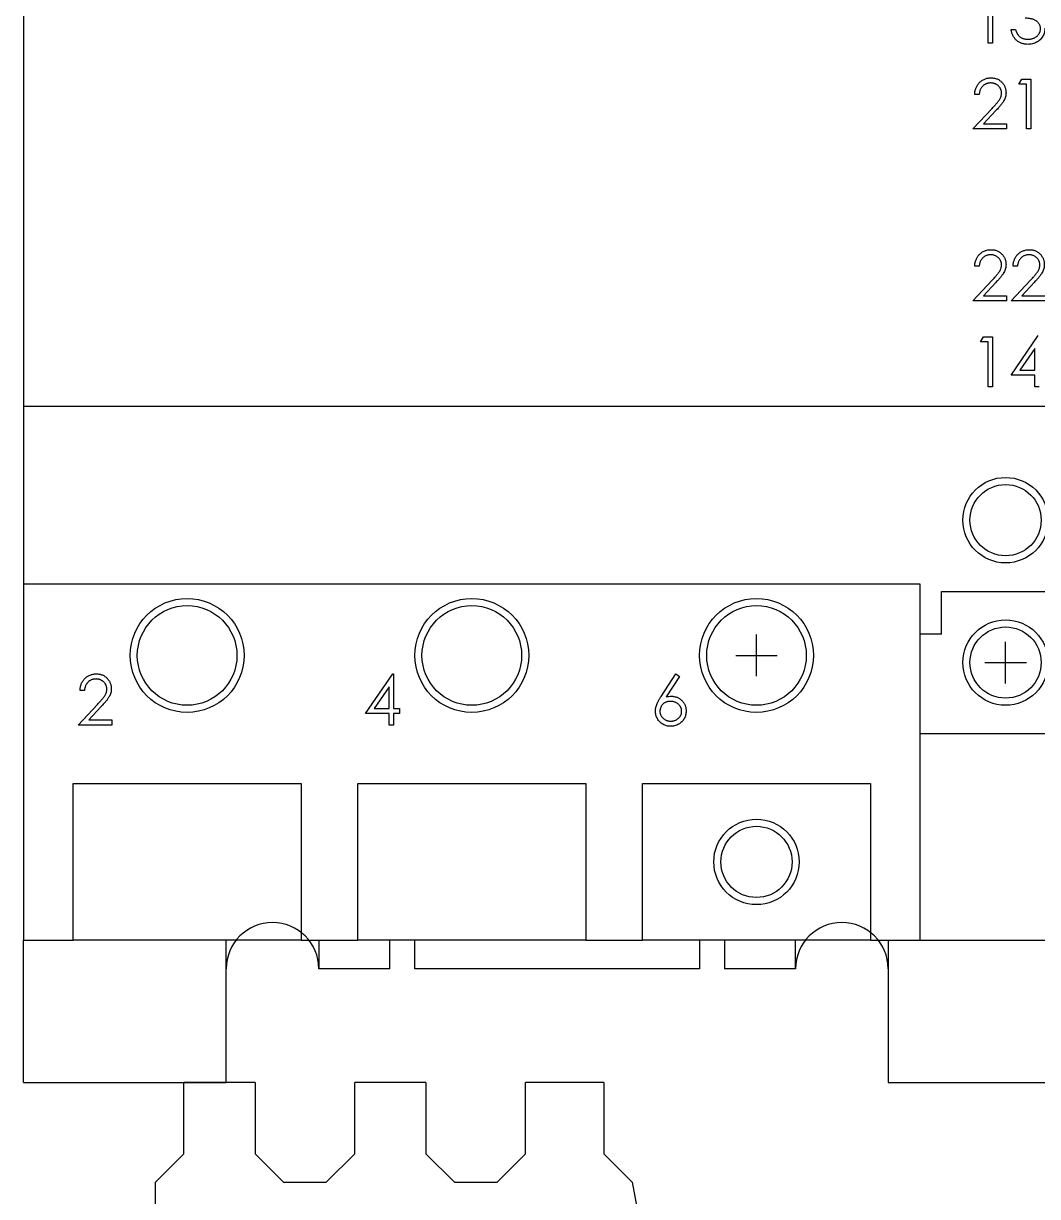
# Model space of a CAD drawing. Extents: x 304728 to 305528, y 295754 to 297954.
# Drawn here: x 304836.7 to 304907.9, y 297099.3 to 297181.7 of the extents above; entities that cross this region are included whole.
import ezdxf

# ---------------------------------------------------------------- set-up
doc = ezdxf.new("R2010")
doc.units = 0
doc.header["$MEASUREMENT"] = 0
for name, color, linetype in [('PV-1A6A', 7, 'Continuous'), ('PV-2418', 7, 'Continuous'), ('PV-261', 7, 'Continuous')]:
    doc.layers.add(name, color=color, linetype=linetype)

# ---------------------------------------------------------------- blocks, each defined once
blk = doc.blocks.new('Manufacturer上海良信PartName热继电器SeriesNDR2-38ShellFrameLimitingCurrentRemarkPartTypeMinCurrent1MaxCurrent38Poles3PMinPower0MaxPower0LibType3DelFlgfalseUpdateDate2023-01-0100000')
at = {"layer": 'PV-261'}
for p, q in [((-15.5, 32.5), (-20.5, 32.5)), ((-20.5, 27.5), (-20.5, 32.5)), ((-15.5, 32.5), (-15.5, 27.5)), ((-3.5, 32.5), (-8.5, 32.5)), ((-8.5, 27.5), (-8.5, 32.5)), ((-3.5, 32.5), (-3.5, 27.5)), ((9, 32.5), (3.5, 32.5)), ((3.5, 27.5), (3.5, 32.5)), ((9, 32.5), (9, 27.5)), ((-22.5, 25.5), (-20.5, 27.5)), ((-15.5, 27.5), (-13.5, 25.5)), ((-10.5, 25.5), (-8.5, 27.5)), ((-3.5, 27.5), (-1.5, 25.5)), ((1.5, 25.5), (3.5, 27.5)), ((9, 27.5), (11, 25.5)), ((-22.5, 23.5), (-22.5, 25.5)), ((-13.5, 25.5), (-10.5, 25.5)), ((-1.5, 25.5), (1.5, 25.5)), ((11, 25.5), (11.375, 23.5))]:
    blk.add_line(p, q, dxfattribs=at)
blk = doc.blocks.new('Manufacturer上海良信PartName接触器SeriesNDC1ShellFrameLimitingCurrentRemarkPartTypeMinCurrent38.1MaxCurrent65Poles3PMinPower0MaxPower0LibType3DelFlgfalseUpdateDate2023-01-0100000')
for p, q in [((14, -35.462), (14, -32.538)), ((31.5, -35.962), (31.5, -33.038)), ((31.5, -35.962), (31.5, -33.038)), ((12.538, -34), (15.462, -34)), ((30.038, -34.5), (32.962, -34.5)), ((30.038, -34.5), (32.962, -34.5))]:
    blk.add_line(p, q)
at = {"layer": 'PV-1A6A'}
for centre in [(-20, -56), (20, -56)]:
    blk.add_arc(centre, 3.25, 0, 180, dxfattribs=at)
at = {"layer": 'PV-2418'}
for p, q in [((-37.5, 13.5), (-37.5, -16.5)), ((30.589, 12.506), (30.589, 9.006)), ((30.275, 9.006), (30.275, 12.147)), ((31.89, 9.949), (32.204, 9.949)), ((30.589, 9.006), (30.275, 9.006)), ((32.428, 6.114), (32.634, 6.473)), ((32.967, 6.114), (32.428, 6.114)), ((32.634, 6.473), (33.281, 6.473)), ((32.967, 2.973), (32.967, 6.114)), ((33.281, 6.473), (33.281, 2.973)), ((29.646, 5.396), (29.332, 5.396)), ((29.198, 2.973), (30.555, 4.422)), ((30.823, 4.267), (29.947, 3.332)), ((29.947, 3.332), (31.576, 3.332)), ((31.576, 3.332), (31.576, 2.973)), ((31.576, 2.973), (29.198, 2.973)), ((33.281, 2.973), (32.967, 2.973)), ((29.646, -6.671), (29.332, -6.671)), ((32.339, -6.671), (32.025, -6.671)), ((29.198, -9.094), (30.555, -7.645)), ((30.823, -7.8), (29.947, -8.735)), ((31.89, -9.094), (33.247, -7.645)), ((33.515, -7.8), (32.639, -8.735)), ((29.947, -8.735), (31.576, -8.735)), ((31.576, -8.735), (31.576, -9.094)), ((32.639, -8.735), (34.268, -8.735)), ((31.576, -9.094), (29.198, -9.094)), ((34.268, -9.094), (31.89, -9.094)), ((29.736, -11.986), (29.941, -11.627)), ((30.275, -11.986), (29.736, -11.986)), ((29.941, -11.627), (30.589, -11.627)), ((30.275, -15.127), (30.275, -11.986)), ((30.589, -11.627), (30.589, -15.127)), ((31.89, -14.319), (33.8, -11.537)), ((33.55, -12.44), (32.507, -13.96)), ((33.55, -13.96), (33.55, -12.44)), ((32.507, -13.96), (33.55, -13.96)), ((33.55, -14.319), (31.89, -14.319)), ((33.55, -15.127), (33.55, -14.319)), ((30.589, -15.127), (30.275, -15.127)), ((33.864, -15.127), (33.55, -15.127)), ((-37.5, -16.5), (37.5, -16.5)), ((-37.5, -16.5), (-37.5, -29)), ((25.5, -29), (-37.5, -29)), ((-37.5, -29), (-37.5, -54)), ((25.5, -54), (25.5, -29)), ((27, -32.5), (27, -29.5)), ((27, -29.5), (36, -29.5)), ((27, -32.5), (25.5, -32.5)), ((-13.469, -38.077), (-11.559, -35.295)), ((-11.559, -35.295), (-11.495, -35.295)), ((-11.495, -35.295), (-11.495, -37.718)), ((7.294, -36.892), (8.339, -35.295)), ((8.339, -35.295), (8.58, -35.485)), ((-11.809, -36.198), (-12.852, -37.718)), ((-11.809, -37.718), (-11.809, -36.198)), ((8.58, -35.485), (7.656, -36.899)), ((-33.213, -36.462), (-33.527, -36.462)), ((-33.661, -38.885), (-32.304, -37.437)), ((-32.036, -37.591), (-32.912, -38.526)), ((-12.852, -37.718), (-11.809, -37.718)), ((-11.495, -37.718), (-11.091, -37.718)), ((-11.091, -37.718), (-11.091, -38.077)), ((-32.912, -38.526), (-31.283, -38.526)), ((-31.283, -38.526), (-31.283, -38.885)), ((-11.809, -38.077), (-13.469, -38.077)), ((-11.809, -38.885), (-11.809, -38.077)), ((-11.091, -38.077), (-11.495, -38.077)), ((-11.495, -38.077), (-11.495, -38.885)), ((-31.283, -38.885), (-33.661, -38.885)), ((-11.495, -38.885), (-11.809, -38.885)), ((37.5, -39.5), (25.5, -39.5)), ((-34, -54), (-34, -43)), ((-34, -43), (-18, -43)), ((-18, -43), (-18, -54)), ((-14, -54), (-14, -43)), ((-14, -43), (2, -43)), ((2, -43), (2, -54)), ((6, -54), (6, -43)), ((6, -43), (22, -43)), ((22, -43), (22, -54)), ((-37.5, -64), (-37.5, -54)), ((-37.5, -54), (-34, -54)), ((-18, -54), (-34, -54)), ((-23.25, -64), (-23.25, -54)), ((-18, -54), (-14, -54)), ((-16.75, -54), (-16.75, -56)), ((2, -54), (-14, -54)), ((-11.75, -56), (-11.75, -54)), ((-10, -56), (-10, -54)), ((2, -54), (6, -54)), ((22, -54), (6, -54)), ((10, -54), (10, -56)), ((11.75, -54), (11.75, -56)), ((16.75, -56), (16.75, -54)), ((22, -54), (25.5, -54)), ((23.25, -54), (23.25, -64)), ((25.5, -54), (37.5, -54)), ((-11.75, -56), (-16.75, -56)), ((10, -56), (-10, -56)), ((16.75, -56), (11.75, -56)), ((-37.5, -64), (-23.25, -64)), ((23.25, -64), (37.5, -64))]:
    blk.add_line(p, q, dxfattribs=at)
for centre, radius in [((31.5, -24.5), 3), ((31.5, -24.5), 2.5), ((-26, -34), 4), ((-6, -34), 4), ((14, -34), 4), ((-26, -34), 3.5), ((-6, -34), 3.5), ((14, -34), 3.5), ((31.5, -34.5), 3), ((31.5, -34.5), 2.5), ((14, -48.5), 3), ((14, -48.5), 2.5)]:
    blk.add_circle(centre, radius, dxfattribs=at)
for points, knots in [([(33.954, 10.016), (33.952, 10.049), (33.949, 10.114), (33.926, 10.209), (33.888, 10.302), (33.834, 10.389), (33.769, 10.47), (33.692, 10.542), (33.604, 10.601), (33.523, 10.642), (33.452, 10.67), (33.39, 10.689), (33.321, 10.705), (33.246, 10.719), (33.164, 10.732), (33.074, 10.742), (32.978, 10.751), (32.911, 10.754), (32.877, 10.756)], [0, 0, 0, 0, 0.066909, 0.133485, 0.201035, 0.271234, 0.34288, 0.413836, 0.485977, 0.56023, 0.599884, 0.644055, 0.691892, 0.744688, 0.801492, 0.862858, 0.929328, 1, 1, 1, 1]), ([(33.057, 8.917), (33.02, 8.917), (32.946, 8.919), (32.838, 8.931), (32.735, 8.952), (32.636, 8.981), (32.542, 9.017), (32.453, 9.063), (32.369, 9.116), (32.29, 9.178), (32.216, 9.247), (32.149, 9.325), (32.088, 9.41), (32.035, 9.503), (31.988, 9.603), (31.949, 9.711), (31.914, 9.827), (31.898, 9.907), (31.89, 9.949)], [0, 0, 0, 0, 0.065541, 0.128963, 0.190377, 0.250092, 0.308548, 0.366398, 0.424542, 0.48317, 0.542243, 0.601739, 0.662506, 0.724856, 0.789128, 0.856346, 0.926295, 1, 1, 1, 1]), ([(32.204, 9.949), (32.212, 9.922), (32.228, 9.869), (32.255, 9.794), (32.286, 9.725), (32.319, 9.661), (32.354, 9.603), (32.393, 9.552), (32.433, 9.504), (32.463, 9.478), (32.478, 9.465)], [0, 0, 0, 0, 0.14977, 0.291316, 0.425966, 0.55216, 0.671527, 0.786122, 0.895325, 1, 1, 1, 1]), ([(34.268, 10.046), (34.266, 9.997), (34.263, 9.899), (34.231, 9.755), (34.181, 9.614), (34.111, 9.479), (34.025, 9.352), (33.923, 9.239), (33.805, 9.142), (33.675, 9.061), (33.533, 8.996), (33.381, 8.951), (33.222, 8.921), (33.113, 8.918), (33.057, 8.917)], [0, 0, 0, 0, 0.079648, 0.158922, 0.239619, 0.322609, 0.406035, 0.487602, 0.569685, 0.653036, 0.737436, 0.822478, 0.909748, 1, 1, 1, 1]), ([(33.063, 9.276), (33.096, 9.276), (33.16, 9.277), (33.253, 9.288), (33.342, 9.305), (33.425, 9.33), (33.504, 9.36), (33.578, 9.399), (33.647, 9.444), (33.71, 9.496), (33.767, 9.552), (33.817, 9.611), (33.86, 9.673), (33.894, 9.737), (33.921, 9.803), (33.94, 9.872), (33.952, 9.943), (33.953, 9.992), (33.954, 10.016)], [0, 0, 0, 0, 0.076072, 0.148752, 0.218403, 0.28576, 0.350598, 0.414964, 0.478069, 0.541761, 0.60435, 0.664075, 0.721464, 0.777587, 0.832644, 0.887844, 0.94346, 1, 1, 1, 1]), ([(32.478, 9.465), (32.498, 9.45), (32.537, 9.42), (32.601, 9.381), (32.668, 9.348), (32.74, 9.322), (32.815, 9.301), (32.894, 9.287), (32.977, 9.277), (33.034, 9.276), (33.063, 9.276)], [0, 0, 0, 0, 0.118271, 0.236178, 0.355663, 0.475904, 0.600127, 0.728608, 0.861313, 1, 1, 1, 1]), ([(29.332, 5.396), (29.334, 5.438), (29.338, 5.52), (29.357, 5.639), (29.384, 5.753), (29.422, 5.861), (29.469, 5.963), (29.526, 6.06), (29.593, 6.151), (29.67, 6.236), (29.752, 6.313), (29.842, 6.379), (29.936, 6.436), (30.034, 6.483), (30.137, 6.518), (30.245, 6.544), (30.358, 6.56), (30.435, 6.562), (30.474, 6.563)], [0, 0, 0, 0, 0.0687908, 0.1351033, 0.1989787, 0.2619043, 0.323495, 0.3851954, 0.4469692, 0.5097648, 0.5722506, 0.6334052, 0.6932512, 0.7525832, 0.8125793, 0.8732751, 0.9355499, 1, 1, 1, 1]), ([(30.458, 6.204), (30.43, 6.203), (30.376, 6.202), (30.297, 6.192), (30.222, 6.175), (30.15, 6.152), (30.082, 6.122), (30.017, 6.086), (29.956, 6.042), (29.899, 5.992), (29.846, 5.937), (29.799, 5.875), (29.759, 5.808), (29.723, 5.737), (29.694, 5.659), (29.672, 5.576), (29.655, 5.488), (29.649, 5.427), (29.646, 5.396)], [0, 0, 0, 0, 0.064439, 0.126547, 0.186887, 0.245878, 0.304041, 0.362191, 0.420976, 0.48066, 0.5406, 0.600689, 0.661936, 0.724443, 0.789038, 0.856314, 0.926352, 1, 1, 1, 1]), ([(31.217, 5.494), (31.216, 5.518), (31.215, 5.565), (31.204, 5.634), (31.187, 5.701), (31.163, 5.765), (31.132, 5.827), (31.093, 5.885), (31.049, 5.942), (30.997, 5.995), (30.941, 6.044), (30.881, 6.087), (30.818, 6.123), (30.752, 6.152), (30.683, 6.176), (30.61, 6.192), (30.535, 6.202), (30.484, 6.203), (30.458, 6.204)], [0, 0, 0, 0, 0.061965, 0.122122, 0.180988, 0.239933, 0.299906, 0.359989, 0.421776, 0.486576, 0.551535, 0.615018, 0.677259, 0.73973, 0.80305, 0.866495, 0.931973, 1, 1, 1, 1]), ([(30.474, 6.563), (30.512, 6.562), (30.587, 6.56), (30.698, 6.545), (30.802, 6.521), (30.902, 6.488), (30.995, 6.443), (31.082, 6.389), (31.165, 6.327), (31.239, 6.254), (31.308, 6.176), (31.367, 6.092), (31.418, 6.006), (31.46, 5.916), (31.491, 5.822), (31.515, 5.726), (31.528, 5.625), (31.53, 5.557), (31.531, 5.522)], [0, 0, 0, 0, 0.069475, 0.136517, 0.200789, 0.26383, 0.325735, 0.387291, 0.449509, 0.512968, 0.576275, 0.63758, 0.697903, 0.757172, 0.816599, 0.876653, 0.93729, 1, 1, 1, 1]), ([(30.555, 4.422), (30.588, 4.456), (30.652, 4.522), (30.741, 4.619), (30.822, 4.709), (30.894, 4.791), (30.956, 4.868), (31.011, 4.936), (31.055, 4.999), (31.102, 5.072), (31.149, 5.161), (31.188, 5.269), (31.212, 5.381), (31.215, 5.456), (31.217, 5.494)], [0, 0, 0, 0, 0.110803, 0.212829, 0.306101, 0.390647, 0.466924, 0.534481, 0.593587, 0.644557, 0.7362, 0.825024, 0.911986, 1, 1, 1, 1]), ([(31.531, 5.522), (31.529, 5.474), (31.526, 5.377), (31.497, 5.235), (31.452, 5.097), (31.398, 4.987), (31.344, 4.897), (31.295, 4.824), (31.237, 4.745), (31.171, 4.66), (31.096, 4.57), (31.013, 4.473), (30.921, 4.372), (30.856, 4.302), (30.823, 4.267)], [0, 0, 0, 0, 0.098702, 0.195672, 0.292422, 0.391343, 0.444462, 0.504229, 0.570352, 0.642546, 0.722288, 0.807921, 0.90047, 1, 1, 1, 1]), ([(29.332, -6.671), (29.334, -6.629), (29.338, -6.547), (29.357, -6.428), (29.384, -6.314), (29.422, -6.206), (29.469, -6.103), (29.526, -6.006), (29.593, -5.915), (29.67, -5.831), (29.752, -5.754), (29.842, -5.687), (29.936, -5.631), (30.034, -5.584), (30.137, -5.548), (30.245, -5.522), (30.358, -5.506), (30.435, -5.505), (30.474, -5.504)], [0, 0, 0, 0, 0.0687908, 0.1351033, 0.1989787, 0.2619043, 0.323495, 0.3851954, 0.4469692, 0.5097648, 0.5722506, 0.6334052, 0.6932512, 0.7525832, 0.8125793, 0.8732751, 0.9355499, 1, 1, 1, 1]), ([(30.474, -5.504), (30.512, -5.505), (30.587, -5.507), (30.698, -5.522), (30.802, -5.545), (30.902, -5.579), (30.995, -5.624), (31.082, -5.677), (31.165, -5.74), (31.239, -5.813), (31.308, -5.891), (31.367, -5.975), (31.418, -6.061), (31.46, -6.15), (31.491, -6.244), (31.515, -6.341), (31.528, -6.442), (31.53, -6.51), (31.531, -6.544)], [0, 0, 0, 0, 0.0694755, 0.1365168, 0.2007888, 0.2638297, 0.325735, 0.3872907, 0.4495092, 0.5129678, 0.5762752, 0.6375801, 0.6979026, 0.7571721, 0.8165985, 0.8766532, 0.9372896, 1, 1, 1, 1]), ([(32.025, -6.671), (32.027, -6.629), (32.031, -6.547), (32.049, -6.428), (32.076, -6.314), (32.114, -6.206), (32.162, -6.103), (32.218, -6.006), (32.286, -5.915), (32.362, -5.831), (32.445, -5.754), (32.534, -5.687), (32.628, -5.631), (32.726, -5.584), (32.829, -5.548), (32.937, -5.522), (33.05, -5.506), (33.127, -5.505), (33.166, -5.504)], [0, 0, 0, 0, 0.068791, 0.135103, 0.198979, 0.261904, 0.323495, 0.385195, 0.446969, 0.509765, 0.572251, 0.633405, 0.693251, 0.752583, 0.812579, 0.873275, 0.93555, 1, 1, 1, 1]), ([(33.166, -5.504), (33.204, -5.505), (33.28, -5.507), (33.39, -5.522), (33.495, -5.545), (33.594, -5.579), (33.687, -5.624), (33.774, -5.677), (33.857, -5.74), (33.932, -5.813), (34, -5.891), (34.059, -5.975), (34.11, -6.061), (34.152, -6.15), (34.183, -6.244), (34.207, -6.341), (34.22, -6.442), (34.222, -6.51), (34.223, -6.544)], [0, 0, 0, 0, 0.069475, 0.136517, 0.200789, 0.26383, 0.325735, 0.387291, 0.449509, 0.512968, 0.576275, 0.63758, 0.697903, 0.757172, 0.816599, 0.876653, 0.93729, 1, 1, 1, 1]), ([(30.458, -5.863), (30.43, -5.864), (30.376, -5.865), (30.297, -5.875), (30.222, -5.892), (30.15, -5.915), (30.082, -5.944), (30.017, -5.981), (29.956, -6.025), (29.899, -6.075), (29.846, -6.13), (29.799, -6.191), (29.759, -6.258), (29.723, -6.33), (29.694, -6.408), (29.672, -6.491), (29.655, -6.579), (29.649, -6.639), (29.646, -6.671)], [0, 0, 0, 0, 0.064439, 0.126547, 0.186887, 0.245878, 0.304041, 0.362191, 0.420976, 0.48066, 0.5406, 0.600689, 0.661936, 0.724443, 0.789038, 0.856314, 0.926352, 1, 1, 1, 1]), ([(31.217, -6.572), (31.216, -6.549), (31.215, -6.501), (31.204, -6.432), (31.187, -6.366), (31.163, -6.302), (31.132, -6.24), (31.093, -6.181), (31.049, -6.125), (30.997, -6.072), (30.941, -6.023), (30.881, -5.98), (30.818, -5.944), (30.752, -5.914), (30.683, -5.891), (30.61, -5.875), (30.535, -5.865), (30.484, -5.864), (30.458, -5.863)], [0, 0, 0, 0, 0.061965, 0.122122, 0.180988, 0.239933, 0.299906, 0.359989, 0.421776, 0.486576, 0.551535, 0.615018, 0.677259, 0.73973, 0.80305, 0.866495, 0.931973, 1, 1, 1, 1]), ([(30.555, -7.645), (30.588, -7.611), (30.652, -7.544), (30.741, -7.448), (30.822, -7.358), (30.894, -7.275), (30.956, -7.199), (31.011, -7.13), (31.055, -7.068), (31.102, -6.995), (31.149, -6.906), (31.188, -6.798), (31.212, -6.686), (31.215, -6.61), (31.217, -6.572)], [0, 0, 0, 0, 0.110803, 0.212829, 0.306101, 0.390647, 0.466924, 0.534481, 0.593587, 0.644557, 0.7362, 0.825024, 0.911986, 1, 1, 1, 1]), ([(31.531, -6.544), (31.529, -6.593), (31.526, -6.69), (31.497, -6.832), (31.452, -6.969), (31.398, -7.08), (31.344, -7.169), (31.295, -7.243), (31.237, -7.322), (31.171, -7.406), (31.096, -7.497), (31.013, -7.593), (30.921, -7.695), (30.856, -7.764), (30.823, -7.8)], [0, 0, 0, 0, 0.098702, 0.195672, 0.292422, 0.391343, 0.444462, 0.504229, 0.570352, 0.642546, 0.722288, 0.807921, 0.90047, 1, 1, 1, 1]), ([(33.15, -5.863), (33.122, -5.864), (33.069, -5.865), (32.99, -5.875), (32.915, -5.892), (32.843, -5.915), (32.774, -5.944), (32.709, -5.981), (32.648, -6.025), (32.591, -6.075), (32.538, -6.13), (32.492, -6.191), (32.451, -6.258), (32.416, -6.33), (32.387, -6.408), (32.365, -6.491), (32.347, -6.579), (32.342, -6.639), (32.339, -6.671)], [0, 0, 0, 0, 0.064439, 0.126547, 0.186887, 0.245878, 0.304041, 0.362191, 0.420976, 0.48066, 0.5406, 0.600689, 0.661936, 0.724443, 0.789038, 0.856314, 0.926352, 1, 1, 1, 1]), ([(33.909, -6.572), (33.909, -6.549), (33.907, -6.501), (33.896, -6.432), (33.879, -6.366), (33.856, -6.302), (33.824, -6.24), (33.785, -6.181), (33.741, -6.125), (33.69, -6.072), (33.633, -6.023), (33.574, -5.98), (33.511, -5.944), (33.444, -5.914), (33.375, -5.891), (33.303, -5.875), (33.227, -5.865), (33.176, -5.864), (33.15, -5.863)], [0, 0, 0, 0, 0.061965, 0.122122, 0.180988, 0.239933, 0.299906, 0.359989, 0.421776, 0.486576, 0.551535, 0.615018, 0.677259, 0.73973, 0.80305, 0.866495, 0.931973, 1, 1, 1, 1]), ([(33.247, -7.645), (33.28, -7.611), (33.344, -7.544), (33.434, -7.448), (33.514, -7.358), (33.586, -7.275), (33.648, -7.199), (33.703, -7.13), (33.747, -7.068), (33.795, -6.995), (33.841, -6.906), (33.881, -6.798), (33.905, -6.686), (33.908, -6.61), (33.909, -6.572)], [0, 0, 0, 0, 0.110803, 0.212829, 0.306101, 0.390647, 0.466924, 0.534481, 0.593587, 0.644557, 0.7362, 0.825024, 0.911986, 1, 1, 1, 1]), ([(34.223, -6.544), (34.222, -6.593), (34.218, -6.69), (34.189, -6.832), (34.145, -6.969), (34.091, -7.08), (34.036, -7.169), (33.987, -7.243), (33.93, -7.322), (33.863, -7.406), (33.788, -7.497), (33.705, -7.593), (33.613, -7.695), (33.549, -7.764), (33.515, -7.8)], [0, 0, 0, 0, 0.098702, 0.195672, 0.292422, 0.391343, 0.444462, 0.504229, 0.570352, 0.642546, 0.722288, 0.807921, 0.90047, 1, 1, 1, 1]), ([(-33.527, -36.462), (-33.525, -36.42), (-33.521, -36.338), (-33.502, -36.219), (-33.475, -36.105), (-33.437, -35.997), (-33.39, -35.895), (-33.333, -35.798), (-33.266, -35.707), (-33.189, -35.622), (-33.107, -35.545), (-33.017, -35.479), (-32.924, -35.422), (-32.825, -35.375), (-32.722, -35.34), (-32.614, -35.314), (-32.501, -35.298), (-32.424, -35.296), (-32.385, -35.295)], [0, 0, 0, 0, 0.0687908, 0.1351033, 0.1989787, 0.2619043, 0.323495, 0.3851954, 0.4469692, 0.5097648, 0.5722506, 0.6334052, 0.6932512, 0.7525832, 0.8125793, 0.8732751, 0.9355499, 1, 1, 1, 1]), ([(-32.385, -35.295), (-32.347, -35.296), (-32.272, -35.298), (-32.162, -35.313), (-32.057, -35.337), (-31.957, -35.37), (-31.864, -35.415), (-31.777, -35.469), (-31.694, -35.531), (-31.62, -35.604), (-31.551, -35.682), (-31.492, -35.766), (-31.441, -35.852), (-31.399, -35.942), (-31.368, -36.036), (-31.344, -36.132), (-31.331, -36.233), (-31.329, -36.301), (-31.328, -36.336)], [0, 0, 0, 0, 0.069475, 0.136517, 0.200789, 0.26383, 0.325735, 0.387291, 0.449509, 0.512968, 0.576275, 0.63758, 0.697903, 0.757172, 0.816599, 0.876653, 0.93729, 1, 1, 1, 1]), ([(-32.402, -35.654), (-32.429, -35.655), (-32.483, -35.656), (-32.562, -35.666), (-32.637, -35.683), (-32.709, -35.706), (-32.777, -35.736), (-32.842, -35.772), (-32.903, -35.816), (-32.96, -35.866), (-33.013, -35.921), (-33.06, -35.983), (-33.1, -36.05), (-33.136, -36.121), (-33.165, -36.199), (-33.187, -36.282), (-33.204, -36.37), (-33.21, -36.431), (-33.213, -36.462)], [0, 0, 0, 0, 0.064439, 0.126547, 0.186887, 0.245878, 0.304041, 0.362191, 0.420976, 0.48066, 0.5406, 0.600689, 0.661936, 0.724443, 0.789038, 0.856314, 0.926352, 1, 1, 1, 1]), ([(-31.642, -36.364), (-31.643, -36.34), (-31.644, -36.293), (-31.655, -36.224), (-31.672, -36.157), (-31.696, -36.093), (-31.727, -36.032), (-31.766, -35.973), (-31.81, -35.916), (-31.862, -35.863), (-31.918, -35.814), (-31.978, -35.771), (-32.041, -35.735), (-32.107, -35.706), (-32.176, -35.682), (-32.249, -35.666), (-32.324, -35.656), (-32.375, -35.655), (-32.402, -35.654)], [0, 0, 0, 0, 0.061965, 0.122122, 0.180988, 0.239933, 0.299906, 0.359989, 0.421776, 0.486576, 0.551535, 0.615018, 0.677259, 0.73973, 0.80305, 0.866495, 0.931973, 1, 1, 1, 1]), ([(-32.304, -37.437), (-32.271, -37.402), (-32.208, -37.336), (-32.118, -37.239), (-32.037, -37.149), (-31.965, -37.067), (-31.903, -36.99), (-31.848, -36.922), (-31.804, -36.859), (-31.757, -36.786), (-31.71, -36.698), (-31.671, -36.589), (-31.647, -36.477), (-31.644, -36.402), (-31.642, -36.364)], [0, 0, 0, 0, 0.110803, 0.212829, 0.306101, 0.390647, 0.466924, 0.534481, 0.593587, 0.644557, 0.7362, 0.825024, 0.911986, 1, 1, 1, 1]), ([(-31.328, -36.336), (-31.33, -36.385), (-31.333, -36.481), (-31.362, -36.623), (-31.407, -36.761), (-31.461, -36.871), (-31.515, -36.961), (-31.564, -37.034), (-31.622, -37.113), (-31.688, -37.198), (-31.763, -37.288), (-31.846, -37.385), (-31.938, -37.486), (-32.003, -37.556), (-32.036, -37.591)], [0, 0, 0, 0, 0.0987022, 0.1956723, 0.2924224, 0.3913425, 0.4444624, 0.5042288, 0.5703523, 0.6425458, 0.7222875, 0.8079211, 0.9004695, 1, 1, 1, 1]), ([(6.903, -37.909), (6.904, -37.873), (6.906, -37.799), (6.923, -37.688), (6.95, -37.574), (6.98, -37.477), (7.013, -37.398), (7.039, -37.334), (7.072, -37.268), (7.108, -37.198), (7.148, -37.126), (7.193, -37.05), (7.242, -36.972), (7.276, -36.92), (7.294, -36.892)], [0, 0, 0, 0, 0.097818, 0.199726, 0.305276, 0.415811, 0.474472, 0.537274, 0.603657, 0.674299, 0.749834, 0.828598, 0.912378, 1, 1, 1, 1]), ([(7.656, -36.899), (7.717, -36.89), (7.837, -36.87), (7.959, -36.867), (8.018, -36.866)], [0, 0, 0, 0, 0.512659, 1, 1, 1, 1]), ([(8.018, -36.866), (8.054, -36.867), (8.124, -36.869), (8.227, -36.883), (8.325, -36.906), (8.42, -36.939), (8.51, -36.982), (8.597, -37.033), (8.678, -37.095), (8.756, -37.164), (8.826, -37.241), (8.888, -37.322), (8.94, -37.408), (8.983, -37.499), (9.015, -37.594), (9.039, -37.693), (9.054, -37.796), (9.056, -37.867), (9.057, -37.903)], [0, 0, 0, 0, 0.065231, 0.128405, 0.190067, 0.250943, 0.311546, 0.372863, 0.435024, 0.499072, 0.563091, 0.62551, 0.68668, 0.747283, 0.808563, 0.870742, 0.934341, 1, 1, 1, 1]), ([(7.952, -37.225), (7.926, -37.226), (7.874, -37.227), (7.797, -37.236), (7.725, -37.253), (7.656, -37.274), (7.591, -37.303), (7.53, -37.338), (7.473, -37.38), (7.42, -37.427), (7.372, -37.479), (7.331, -37.534), (7.296, -37.592), (7.267, -37.653), (7.244, -37.716), (7.228, -37.782), (7.219, -37.851), (7.218, -37.898), (7.217, -37.922)], [0, 0, 0, 0, 0.070599, 0.137901, 0.203196, 0.26679, 0.329106, 0.390654, 0.452653, 0.515748, 0.577926, 0.63893, 0.698351, 0.757296, 0.816394, 0.876267, 0.936817, 1, 1, 1, 1]), ([(8.742, -37.922), (8.742, -37.898), (8.741, -37.851), (8.729, -37.782), (8.712, -37.716), (8.686, -37.652), (8.653, -37.592), (8.612, -37.534), (8.566, -37.479), (8.511, -37.427), (8.453, -37.38), (8.39, -37.338), (8.324, -37.303), (8.256, -37.274), (8.184, -37.253), (8.11, -37.236), (8.032, -37.227), (7.979, -37.226), (7.952, -37.225)], [0, 0, 0, 0, 0.0611379, 0.1199938, 0.1782253, 0.2362564, 0.2949294, 0.3547157, 0.4167297, 0.4806644, 0.5458318, 0.6097581, 0.6729712, 0.7360169, 0.7998394, 0.8647754, 0.9310876, 1, 1, 1, 1]), ([(7.963, -38.975), (7.916, -38.973), (7.822, -38.97), (7.685, -38.943), (7.553, -38.9), (7.428, -38.839), (7.311, -38.763), (7.207, -38.672), (7.116, -38.567), (7.04, -38.448), (6.98, -38.32), (6.935, -38.188), (6.908, -38.05), (6.905, -37.956), (6.903, -37.909)], [0, 0, 0, 0, 0.084335, 0.167052, 0.249566, 0.33274, 0.415915, 0.497828, 0.580373, 0.6646, 0.749467, 0.83251, 0.915639, 1, 1, 1, 1]), ([(7.217, -37.922), (7.217, -37.945), (7.219, -37.992), (7.23, -38.06), (7.247, -38.126), (7.272, -38.189), (7.302, -38.25), (7.342, -38.306), (7.387, -38.362), (7.439, -38.413), (7.496, -38.461), (7.557, -38.502), (7.62, -38.538), (7.686, -38.566), (7.755, -38.588), (7.828, -38.604), (7.903, -38.614), (7.954, -38.615), (7.98, -38.616)], [0, 0, 0, 0, 0.061842, 0.121262, 0.180746, 0.239231, 0.298308, 0.358183, 0.420359, 0.484792, 0.549938, 0.613718, 0.676681, 0.739154, 0.8022, 0.86674, 0.93205, 1, 1, 1, 1]), ([(9.057, -37.903), (9.055, -37.952), (9.052, -38.048), (9.024, -38.188), (8.981, -38.322), (8.919, -38.447), (8.842, -38.563), (8.748, -38.666), (8.641, -38.758), (8.519, -38.834), (8.389, -38.897), (8.251, -38.942), (8.109, -38.97), (8.012, -38.973), (7.963, -38.975)], [0, 0, 0, 0, 0.085948, 0.169125, 0.250399, 0.33229, 0.413364, 0.494172, 0.576022, 0.660757, 0.745783, 0.830044, 0.914028, 1, 1, 1, 1]), ([(7.98, -38.616), (8.006, -38.615), (8.056, -38.614), (8.132, -38.604), (8.204, -38.588), (8.273, -38.566), (8.339, -38.538), (8.402, -38.502), (8.462, -38.461), (8.519, -38.413), (8.572, -38.362), (8.617, -38.307), (8.656, -38.249), (8.687, -38.189), (8.712, -38.126), (8.729, -38.06), (8.741, -37.992), (8.742, -37.945), (8.742, -37.922)], [0, 0, 0, 0, 0.067962, 0.133283, 0.197835, 0.260892, 0.323377, 0.38635, 0.449638, 0.514795, 0.57924, 0.641814, 0.701359, 0.760727, 0.819222, 0.878716, 0.938147, 1, 1, 1, 1])]:
    blk.add_open_spline(points, degree=3, knots=knots, dxfattribs=at)

msp = doc.modelspace()

# ---------------------------------------------------------------- block references
for name, p in [('Manufacturer上海良信PartName接触器SeriesNDC1ShellFrameLimitingCurrentRemarkPartTypeMinCurrent38.1MaxCurrent65Poles3PMinPower0MaxPower0LibType3DelFlgfalseUpdateDate2023-01-0100000', (304874.156, 297171.332)), ('Manufacturer上海良信PartName热继电器SeriesNDR2-38ShellFrameLimitingCurrentRemarkPartTypeMinCurrent1MaxCurrent38Poles3PMinPower0MaxPower0LibType3DelFlgfalseUpdateDate2023-01-0100000', (304868.428, 297074.832))]:
    msp.add_blockref(name, p)

doc.saveas('drawing.dxf')
